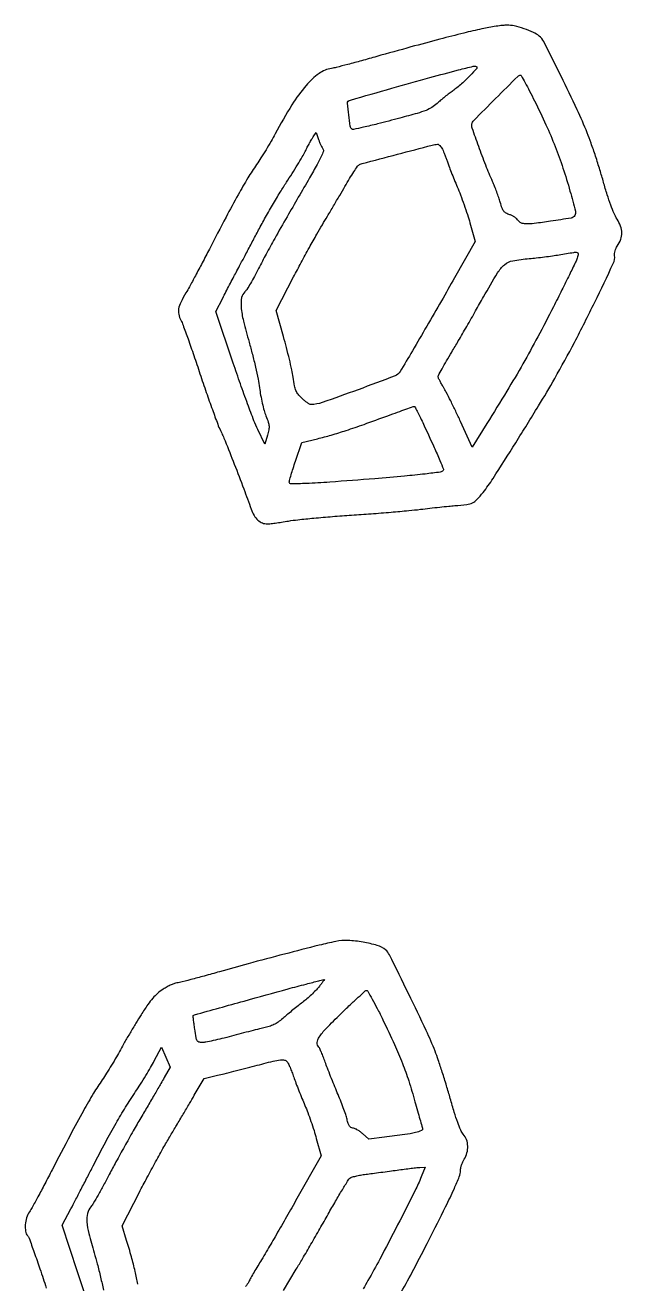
# Model space of a CAD drawing. Extents: x 283 to 3298, y 79 to 3222.
# Drawn here: x 1455 to 1776, y 2044 to 2721 of the extents above; entities that cross this region are included whole.
import ezdxf

# ---------------------------------------------------------------- set-up
doc = ezdxf.new("R2010")
doc.units = 0

msp = doc.modelspace()

# ---------------------------------------------------------------- linework, layer by layer
for points in [[(1700.56679, 2718.926922, 0.007758), (1690.784298, 2716.660519, 0.003454), (1677.9627, 2713.385456, 0.002931), (1662.406813, 2709.199667, 0.001764), (1644, 2704.060929, -0.002044), (1635.877047, 2701.798104, -0.00267), (1628.428598, 2699.798657, -0.001975), (1622.172801, 2698.181511, -0.024762), (1619.778208, 2697.697344, 0.120028), (1613.008121, 2694.923166, 0.058035), (1606.073907, 2688.543739, 0.039676), (1598.453876, 2678.13198, 0.01494), (1589.433314, 2662.472085, -0.008152), (1587.211712, 2658.491366, -0.0052), (1584.505309, 2653.932425, -0.005223), (1581.757751, 2649.51652, -0.009682), (1579.421593, 2646, 0.015391), (1574.740276, 2638.775815, 0.008761), (1569.507504, 2629.776368, 0.00628), (1562.978933, 2617.728422, 0.002286), (1554.021525, 2600.5, -0.001887), (1550.236302, 2593.205369, -0.002079), (1546.515493, 2586.171875, -0.001933), (1543.288578, 2580.188637, -0.010581), (1541.464412, 2577, 0.018627), (1538.650741, 2571.892805, 0.070952), (1537.492968, 2568.452594, 0.101686), (1537.55106, 2565.505135, 0.06405), (1538.736888, 2562.259636, -0.031813), (1539.863351, 2559.700328, -0.002188), (1542.550799, 2552.260643, -0.003114), (1545.663318, 2543.349611, -0.002334), (1548.983706, 2533.5, 0.002916), (1552.35941, 2523.524696, 0.003554), (1555.640107, 2514.228125, 0.002991), (1558.500535, 2506.448505, 0.024867), (1559.991354, 2503, -0.019095), (1562.46421, 2497.456378, -0.002267), (1567.419339, 2484.93644, -0.002964), (1572.520636, 2471.642315, -0.005388), (1576.508019, 2460.708468, 0.049554), (1578.079587, 2457.352377, 0.074497), (1580.122741, 2454.854993, 0.086735), (1582.54518, 2453.32492, 0.09875), (1585.234446, 2452.798091, 0.029362), (1586.599612, 2452.883003, 0.003868), (1589.478243, 2453.255137, 0.00448), (1592.888045, 2453.753947, 0.003741), (1596.5, 2454.343139, -0.015623), (1601.513773, 2455.039142, -0.003401), (1610.2, 2455.909725, -0.003541), (1620.26874, 2456.777875, -0.003386), (1630.5, 2457.517409, 0.002433), (1640.95149, 2458.252855, 0.002244), (1651.68125, 2459.108831, 0.00224), (1661.234926, 2459.957271, 0.007455), (1667.5, 2460.636317, -0.002162), (1672.570906, 2461.240306, -0.001885), (1677.884375, 2461.829615, -0.001895), (1682.693776, 2462.326244, -0.005611), (1686, 2462.617563, 0.011613), (1692.454773, 2463.264477, 0.078782), (1695.527168, 2464.149136, 0.096042), (1697.906272, 2465.880468, 0.021271), (1701.197455, 2469.727613, 0.023738), (1706.542558, 2477.251756, 0.002229), (1718.707243, 2496.409385, 0.003131), (1730.968748, 2516.184759, 0.007558), (1739.721979, 2531, 0.009319), (1750.319403, 2550.403401, 0.007158), (1761.1897, 2571.966246, 0.002678), (1771.186983, 2592.807318, 0.142435), (1771.879489, 2597.127423, -0.067513), (1771.891361, 2598.22653, -0.03432), (1772.185796, 2599.579798, -0.033336), (1772.687963, 2600.95766, -0.042403), (1773.337567, 2602.144229, 0.059499), (1775.179187, 2605.798696, 0.089857), (1775.776031, 2609.302951, 0.087186), (1775.110419, 2612.870285, 0.05299), (1773.184075, 2616.716918, -0.040767), (1771.616474, 2619.665309, -0.014079), (1769.829946, 2624.150895, -0.012249), (1767.919484, 2629.795186, -0.007619), (1765.943203, 2636.5, 0.007024), (1764.011535, 2643.082326, 0.004866), (1761.650737, 2650.471875, 0.004908), (1759.243617, 2657.527579, 0.010053), (1757.191912, 2663, 0.015185), (1751.7837, 2675.471528, 0.005029), (1743.114036, 2693.437657, 0.001818), (1733.808124, 2712.066124, 0.10315), (1731.416809, 2715.069042, 0.069004), (1728.254183, 2717.029603, 0.023256), (1723.186075, 2718.999077, 0.023508), (1717.910737, 2720.499645, 0.061488), (1714, 2720.920885, 0.025191), (1711.676557, 2720.767566, 0.007774), (1708.197745, 2720.306344, 0.007755), (1704.316981, 2719.668643, 0.008443)], [(1694.31833, 2693.890362, -0.013499), (1692.145115, 2691.706962, -0.009539), (1689.593509, 2689.369326, -0.009637), (1687.067213, 2687.227112, -0.019983), (1685, 2685.674839, 0.010866), (1682.987164, 2684.220014, 0.00643), (1680.646875, 2682.402061, 0.006432), (1678.356815, 2680.526721, 0.010981), (1676.5, 2678.894925, -0.045499), (1673.665312, 2676.730977, -0.046168), (1670.499374, 2675.127553, -0.025171), (1665.734805, 2673.515768, -0.004295), (1656.5, 2670.986983, -0.001953), (1644.438074, 2667.845512, -0.007372), (1636.849369, 2666.01947, -0.004427), (1631.46899, 2664.858382, -0.252438), (1630.526008, 2665.140658, -0.161482), (1629.811677, 2666.563801, -0.005811), (1628.990755, 2672.68225, -0.004533), (1628.283693, 2678.930215, -0.241819), (1628.705904, 2680.015852, -0.112348), (1629.919799, 2680.681534, -0.000206), (1652.09405, 2686.996275, -0.001752), (1672.634266, 2692.758813, -0.004134), (1688, 2696.875144, -0.003819), (1695.879943, 2698.852323, -0.171534), (1697.532834, 2698.683871, -0.493693), (1697.742183, 2697.712589, -0.012795)], [(1728.861515, 2680.25, -0.009367), (1734.979882, 2667.417548, -0.013012), (1739.940924, 2655.688522, -0.013556), (1744.128934, 2644.108376, -0.011702), (1747.907863, 2631.73922, -0.00497), (1750.838151, 2620.862612, -0.208679), (1750.465938, 2618.529909, -0.211538), (1748.503133, 2617.232171, -0.00512), (1737.5, 2615.490174, -0.005933), (1728.724131, 2614.298994, -0.03693), (1724.193463, 2614.075834, -0.083802), (1721.566003, 2614.58612, -0.182063), (1720.042861, 2615.919914, 0.086), (1719.403758, 2616.73835, 0.034942), (1718.288555, 2617.615332, 0.033275), (1716.929475, 2618.411647, 0.036192), (1715.513639, 2618.995499, -0.045003), (1713.543978, 2619.848579, -0.105279), (1712.330993, 2620.887911, -0.076458), (1711.427754, 2622.541507, -0.016104), (1710.404445, 2625.680702, 0.01128), (1709.608404, 2628.205103, 0.006287), (1708.531335, 2631.244119, 0.006268), (1707.363989, 2634.292517, 0.010102), (1706.285212, 2636.855118, -0.011125), (1702.636364, 2645.572649, -0.007431), (1698.83187, 2655.701764, -0.003029), (1695.352424, 2665.58901, -0.12927), (1695.186257, 2667.794318, -0.150725), (1696.180851, 2669.699618, -0.001304), (1707.915499, 2681.492845, -0.001055), (1719.83015, 2693.354511, -0.197785), (1721.398112, 2694, -0.273704), (1721.737948, 2693.798906, -0.001215), (1723.833257, 2689.960938, -0.005207), (1726.183407, 2685.521543, -0.003206)], [(1615.093213, 2654.387685, -0.260323), (1615.321776, 2653.155326, -0.02654), (1614.181572, 2650.292519, -0.019099), (1611.967948, 2645.93776, -0.004408), (1607.896858, 2638.782598, 0.000593), (1595.82974, 2617.945475, 0.002975), (1589.157475, 2606.232038, 0.005172), (1584.583013, 2597.888123, 0.006489), (1580.523866, 2590.056239, -0.008021), (1578.34038, 2585.874748, -0.009817), (1576.161205, 2582.041305, -0.00848), (1574.219606, 2578.899222, -0.066746), (1573.112687, 2577.595012, 0.166458), (1571.353582, 2574.429063, 0.065349), (1571.117109, 2569.374883, 0.038894), (1572.339876, 2561.86987, 0.011136), (1575.389482, 2550.47614, -0.008194), (1577.155622, 2544.0297, -0.0067), (1578.838368, 2537.081922, -0.006776), (1580.214262, 2530.647833, -0.01765), (1580.97692, 2525.97614, 0.013512), (1581.60198, 2521.937464, 0.01091), (1582.484323, 2517.637583, 0.011065), (1583.473722, 2513.702759, 0.027709), (1584.415768, 2510.896484, -0.013271), (1585.678972, 2507.465094, -0.06206), (1586.101062, 2505.406489, -0.070494), (1585.977517, 2503.431807, -0.020123), (1585.235521, 2500.444794), (1583.82186, 2495.596619), (1580.014518, 2503.54831, -0.019914), (1577.996445, 2508.233353, -0.003412), (1574.581291, 2517.304237, -0.003715), (1570.720842, 2528.018548, -0.003308), (1566.864904, 2539.210795), (1557.522631, 2566.921589), (1561.218886, 2574.210795, -0.001605), (1562.886828, 2577.474054, -0.001016), (1564.85126, 2581.268171, -0.00102), (1566.795932, 2584.986942, -0.001885), (1568.393929, 2588, 0.000724), (1570.258155, 2591.495394, 0.000186), (1573.257448, 2597.14375, 0.00019), (1576.673716, 2603.589063, 0.000193), (1580.065483, 2610, -0.006016), (1583.731508, 2616.738301, -0.004323), (1587.980882, 2624.178125, -0.004366), (1592.148544, 2631.189102, -0.009397), (1595.506786, 2636.5, 0.004798), (1598.484643, 2641.114824, 0.004502), (1601.438158, 2645.884375, 0.004484), (1603.981853, 2650.161997, 0.015438), (1605.519893, 2653, -0.00461), (1606.692166, 2655.279568, -0.004356), (1607.928238, 2657.580779, -0.004331), (1609.058038, 2659.599217, -0.015164), (1609.836352, 2660.870739), (1611.388242, 2663.241477), (1612.691943, 2659.475826, 0.013512), (1613.271649, 2657.937177, 0.013402), (1613.935093, 2656.427853, 0.013369), (1614.585314, 2655.140419, 0.049617)], [(1679.340607, 2654.25, -0.016226), (1679.963311, 2652.913874, -0.007416), (1680.693011, 2651.132812, -0.007335), (1681.406839, 2649.232552, -0.010032), (1681.989858, 2647.5, 0.01393), (1682.73017, 2645.35547, 0.003449), (1684.065142, 2641.884375, 0.003526), (1685.649463, 2637.930469, 0.003528), (1687.289109, 2634, -0.009998), (1689.039977, 2629.645172, -0.005892), (1690.965716, 2624.377693, -0.005893), (1692.766156, 2619.068145, -0.010029), (1694.129263, 2614.583634), (1696.927447, 2604.667268), (1685.840905, 2585.083634, -0.001548), (1678.766624, 2572.677161, -0.001167), (1670.91752, 2559.08395, -0.001183), (1663.20471, 2545.870572, -0.001909), (1656.568986, 2534.662201, -0.168914), (1653.852035, 2532.384086, -0.002478), (1633.965394, 2524.940761, -0.004147), (1614.736849, 2518.032787, -0.08435), (1608.658366, 2517, -0.128763), (1607.915923, 2517.194421, -0.021105), (1606.642455, 2517.982986, -0.022027), (1605.191135, 2519.06511, -0.017852), (1603.731609, 2520.346335, -0.033665), (1601.739101, 2522.496513, -0.07141), (1600.579434, 2524.442261, -0.051796), (1599.809403, 2527.009601, -0.01114), (1599.042738, 2531.596335, 0.016359), (1598.334079, 2535.579887, 0.005635), (1597.056765, 2541.290799, 0.005593), (1595.505879, 2547.560458, 0.006455), (1593.883846, 2553.5), (1589.865676, 2567.5), (1599.344228, 2585.626045, -0.002935), (1603.409171, 2593.289645, -0.002499), (1607.785513, 2601.328039, -0.002519), (1611.841459, 2608.603112, -0.007126), (1614.770212, 2613.626045, 0.001393), (1617.49653, 2618.180945, 0.000771), (1620.800974, 2623.756328, 0.000769), (1624.13136, 2629.415137, 0.001239), (1626.948751, 2634.246562, -0.004741), (1629.418957, 2638.415247, -0.00688), (1631.684324, 2642.043272, -0.003785), (1633.655573, 2645.055311, -0.107954), (1634.319786, 2645.697639, -0.073502), (1636.121209, 2646.47382, -0.000369), (1655.161894, 2651.525888, -0.00056), (1673.81198, 2656.437248, -0.046868), (1676.72432, 2656.915338, -0.169225), (1677.290334, 2656.760981, -0.048332), (1677.997886, 2656.167318, -0.042731), (1678.717746, 2655.296359, -0.034193)], [(1751.793546, 2595.75, -0.030092), (1750.908263, 2593.578995, -0.001522), (1747.581168, 2586.698438, -0.002433), (1743.559774, 2578.547218, -0.00176), (1739.001609, 2569.5, -0.005065), (1730.580181, 2553.337669, -0.006884), (1722.633904, 2538.937725, -0.006517), (1713.960216, 2524.169516, -0.00389), (1703.278282, 2506.819268), (1695.334494, 2494.138536), (1689.065328, 2507.819268, 0.003867), (1686.452587, 2513.406358, 0.004018), (1683.786418, 2518.88101, 0.003873), (1681.405616, 2523.57984, 0.017428), (1679.898081, 2526.265023, -0.00804), (1678.788025, 2528.158083, -0.010913), (1677.851311, 2529.903965, -0.00804), (1677.129213, 2531.381675, -0.110055), (1677, 2531.961605, -0.125747), (1677.167631, 2532.617608, -0.001754), (1679.161283, 2536.233647, -0.004781), (1681.537698, 2540.413789, -0.003114), (1684.357559, 2545.196582, 0.002685), (1687.864477, 2551.133048, 0.0012), (1692.419151, 2558.981772, 0.001188), (1697.196939, 2567.306273, 0.001611), (1701.469384, 2574.84775, -0.007246), (1708.946454, 2587.705763, -0.082758), (1712.740525, 2592.152674, -0.128529), (1717.214894, 2594.279144, -0.026037), (1726, 2595.480795, 0.006089), (1729.799793, 2595.846909, 0.003892), (1734.20625, 2596.360441, 0.00391), (1738.517301, 2596.931173, 0.007282), (1742, 2597.471813, -0.002277), (1749.888304, 2598.777352, -0.083567), (1751.711747, 2598.764068, -0.397823), (1752.297135, 2597.977023, -0.052367)], [(1668.749078, 2507.25, -0.001048), (1674.854913, 2493.949719, -0.006071), (1677.979131, 2486.880515, -0.003975), (1679.93326, 2482.20713, -0.30209), (1679.780218, 2481.446885, -0.164314), (1678.174773, 2480.652106, -0.004179), (1670.035068, 2479.624292, -0.006875), (1658.986499, 2478.476663, -0.002376), (1643, 2477.114548, -0.001482), (1618.784268, 2475.23934, -0.008712), (1606.059223, 2474.514544, -0.007688), (1597.986426, 2474.319962, -0.416771), (1597, 2475.29782, -0.069171), (1597.120977, 2476.168116, -0.003007), (1597.979117, 2479.12721, -0.005067), (1599.056218, 2482.628953, -0.003587), (1600.333164, 2486.538302), (1603.666327, 2496.5), (1612.083164, 2498.573155, 0.01028), (1619.58086, 2500.584271, 0.008312), (1627.544112, 2503.041017, 0.006432), (1637.1654, 2506.322947, 0.002718), (1650, 2510.964848, -0.001145), (1655.21838, 2512.870765, -0.001799), (1659.712084, 2514.482077, -0.000445), (1663.648386, 2515.873614, -0.070511), (1664.104965, 2515.965276, -0.289008), (1664.441279, 2515.779205, -0.003292), (1665.718722, 2513.419487, -0.008804), (1667.15703, 2510.601871, -0.005477)], [(1612.856284, 2203.818543, -0.024358), (1611.201308, 2201.926107, -0.011883), (1608.919908, 2199.670255, -0.011757), (1606.430648, 2197.431381, -0.016666), (1604.106435, 2195.568543, 0.00648), (1601.691046, 2193.712141, 0.004094), (1598.919192, 2191.48697, 0.00411), (1596.230504, 2189.25504, 0.007551), (1594.084181, 2187.387099, -0.024767), (1591.643113, 2185.40607, -0.035781), (1589.290267, 2183.928708, -0.036993), (1586.813037, 2182.836673, -0.029239), (1584, 2182.019272, 0.005127), (1581.068371, 2181.318667, 0.001359), (1576.402625, 2180.139466, 0.001378), (1571.102654, 2178.769069, 0.001418), (1565.859999, 2177.382172, -0.005414), (1560.801189, 2176.087086, -0.00667), (1556.054923, 2174.993513, -0.0056), (1552.05291, 2174.174281, -0.047715), (1550.230806, 2174, -0.062609), (1548.426342, 2174.226839, -0.204843), (1547.492295, 2174.94312, -0.085389), (1546.92269, 2176.542508, -0.006106), (1546.170544, 2181.216404, -0.002781), (1545.774311, 2183.992264, -0.004545), (1545.472928, 2186.350083, -0.000907), (1545.23161, 2188.416926, -0.288265), (1545.299737, 2188.559086, -0.073118), (1546.113877, 2188.919358, -0.000038), (1572.696136, 2196.292305, -0.000438), (1596.326626, 2202.822288, -0.004632), (1606, 2205.390112, 0.000052), (1609.665717, 2206.327332, 0.000083), (1612.807496, 2207.131502, 0.000017), (1615.5716, 2207.839593, 0.003813), (1615.834029, 2207.908967, -0.704343), (1615.883383, 2207.838292, -0.002896), (1615.097104, 2206.744956, -0.006535), (1614.103053, 2205.41631, -0.003614)], [(1647.273144, 2186.25, -0.005698), (1653.558805, 2172.888346, -0.013579), (1657.84244, 2162.78922, -0.015525), (1661.223092, 2153.321324, -0.010032), (1664.572488, 2142.172362, 0.00016), (1665.960323, 2137.19841, 0.000221), (1667.207894, 2132.740286, 0.000136), (1668.260754, 2128.988287, 0.002794), (1668.584971, 2127.858399, -0.376062), (1668.003074, 2126.604119, -0.0466), (1664.906898, 2125.564718, -0.023221), (1659.146817, 2124.490853, -0.00399), (1648.118796, 2123.050171), (1639.737592, 2122.023213), (1636.334, 2125.011606, 0.024405), (1634.895389, 2126.155416, 0.026372), (1633.387807, 2127.122159, 0.027154), (1632.017753, 2127.806381, 0.102578), (1631.083919, 2128, -0.145924), (1630.150354, 2128.278388, -0.106221), (1629.384348, 2129.053419, -0.062326), (1628.715224, 2130.46227, -0.018658), (1628.053414, 2132.75, 0.020739), (1627.332761, 2135.202856, 0.006129), (1626.028714, 2138.895313, 0.006141), (1624.459265, 2143.014469, 0.006577), (1622.823476, 2147, -0.003632), (1621.091959, 2151.149015, -0.00268), (1619.233376, 2155.765625, -0.002708), (1617.523662, 2160.148202, -0.006063), (1616.283368, 2163.5, 0.006515), (1615.262812, 2166.250341, 0.008648), (1614.259063, 2168.722813, 0.006471), (1613.360647, 2170.757079, 0.081818), (1612.894591, 2171.45, -0.216958), (1612.058886, 2173.905239, -0.121158), (1613.133357, 2176.93927, -0.046816), (1616.723144, 2181.423551, -0.007274), (1624.75, 2189.4862, -0.003788), (1629.714422, 2194.256884, -0.005907), (1634.069523, 2198.282551, -0.002049), (1637.864522, 2201.680107, -0.174614), (1638.571781, 2201.962887, -0.27876), (1639.174432, 2201.626499, -0.00306), (1641.569916, 2197.362536, -0.008412), (1644.27105, 2192.285119, -0.005246)]]:
    msp.add_lwpolyline(points, format="xyb", close=True)
for points in [[(1657.185196, 2039.813956, 0.008161), (1663.897787, 2052.049526, 0.003885), (1672.154908, 2068, 0.001816), (1681.039026, 2085.651763, 0.009386), (1685.733393, 2095.523632, 0.014227), (1688.384358, 2101.85265, 0.093016), (1689.007611, 2105.22583, -0.055136), (1689.145294, 2106.503236, -0.025635), (1689.588638, 2108.112735, -0.025024), (1690.23253, 2109.772425, -0.031861), (1690.996262, 2111.22583, 0.068442), (1692.515666, 2114.713555, 0.07697), (1692.955262, 2118.342672, 0.080702), (1692.277119, 2121.791572, 0.086289), (1690.548179, 2124.760373, -0.071268), (1689.204503, 2126.916915, -0.015825), (1687.574722, 2130.958964, -0.013307), (1685.705056, 2136.507638, -0.00599), (1683.53361, 2143.880622, 0.004794), (1681.525346, 2150.760226, 0.003998), (1679.263476, 2158.030813, 0.004036), (1677.086668, 2164.651022, 0.010963), (1675.40425, 2169.293524, 0.017784), (1670.642672, 2180.395524, 0.003455), (1661.204587, 2200.05221, 0.001052), (1650.823288, 2221.183022, 0.105214), (1648.786644, 2223.762106, 0.101186), (1644.279904, 2226.171966, 0.030402), (1636.665724, 2227.943279, 0.031237), (1628.528983, 2228.803503, 0.060063), (1622, 2228.299092, 0.012702), (1613.141318, 2226.294972, 0.001666), (1594.443371, 2221.49629, 0.00211), (1574.885055, 2216.319085, 0.004239), (1559.50105, 2212.03711, -0.002396), (1551.307281, 2209.723881, -0.003508), (1544.072827, 2207.773401, -0.001708), (1537.91222, 2206.181191, -0.062456), (1536.467327, 2206, 0.091273), (1535.36135, 2205.796413, 0.017732), (1533.483556, 2205.003508, 0.018309), (1531.332241, 2203.906336, 0.016027), (1529.167146, 2202.607686, 0.034587), (1526.20549, 2200.395789, 0.037001), (1523.648029, 2197.842439, 0.02725), (1520.936228, 2194.33202, 0.00918), (1517.363899, 2188.937336, 0.004861), (1514.524596, 2184.376401, 0.003351), (1511.393851, 2179.158201, 0.003379), (1508.449955, 2174.098277, 0.006895), (1506.221127, 2170.07965, -0.00829), (1504.083156, 2166.250057, -0.005124), (1501.449971, 2161.817147, -0.005138), (1498.757928, 2157.489934, -0.009201), (1496.445396, 2154, 0.016076), (1491.77096, 2146.730514, 0.008001), (1486.298292, 2137.245079, 0.005652), (1479.285584, 2124.285328, 0.001978), (1469.488164, 2105.5, -0.002058), (1465.559039, 2097.969347, -0.002622), (1461.87052, 2091.058373, -0.002044), (1458.724729, 2085.294441, -0.021861), (1457.337093, 2083.017865, 0.071159), (1455.781057, 2079.788651, 0.057842), (1455.049611, 2076.01384, 0.061686), (1455.216355, 2072.496664, 0.135387), (1456.353861, 2070.078741, -0.090145), (1457.118264, 2068.7713, -0.001644), (1459.8549, 2061.17938, -0.004014), (1462.953059, 2052.269751, -0.002664), (1466.371125, 2042, 0.002998)], [(1488.895386, 2033.509239, -0.007052), (1483.073696, 2050.650534), (1474.938484, 2075.761371), (1479.605219, 2084.630686, 0.000954), (1481.900968, 2089.014112, 0.000375), (1485.048505, 2095.06296, 0.000371), (1488.441589, 2101.60751, 0.000463), (1491.582267, 2107.690031, -0.003683), (1498.304111, 2120.505014, -0.007308), (1503.854912, 2130.54456, -0.008678), (1508.994091, 2139.175932, -0.008861), (1514.39518, 2147.563307, 0.006599), (1517.016825, 2151.594292, 0.004709), (1519.849166, 2156.172539, 0.004755), (1522.467347, 2160.589329, 0.010129), (1524.389213, 2164.063173), (1528.278426, 2171.442077), (1530.63922, 2166.092778), (1533.000015, 2160.743479), (1529.810021, 2155.12174, -0.002615), (1528.006425, 2151.981624, -0.00054), (1524.795457, 2146.472012, -0.000568), (1521.051943, 2140.0812, -0.000535), (1517.21873, 2133.570215, 0.003809), (1513.067253, 2126.411824, 0.00244), (1508.350775, 2118.039804, 0.002452), (1503.811218, 2109.794192, 0.004586), (1500.231768, 2103.070215, -0.004216), (1497.157081, 2097.284141, -0.005216), (1494.191995, 2091.94965, -0.004321), (1491.619364, 2087.522242, -0.038238), (1490.323051, 2085.673275, 0.112017), (1488.546213, 2082.129804, 0.078456), (1488.165207, 2077.663693, 0.044947), (1489.207536, 2071.258573, 0.011005), (1492.092686, 2060.960515, -0.01018), (1493.798835, 2054.909117, -0.006545), (1495.541971, 2047.827786, -0.006577), (1497.066589, 2040.850061, -0.012265)], [(1515.642404, 2044.056485, 0.011016), (1514.156781, 2050.958372, 0.009782), (1512.117797, 2058.825171, 0.007145), (1509.558328, 2067.482295), (1507.073806, 2075.46459), (1516.386428, 2093.482295, -0.003623), (1520.496402, 2101.294788, -0.002679), (1525.151541, 2109.879174, -0.002707), (1529.636732, 2117.941655, -0.006079), (1533.147811, 2124, 0.000448), (1536.389616, 2129.451281, 0.000329), (1539.975208, 2135.502049, 0.000332), (1543.361315, 2141.233453, 0.00074), (1545.930052, 2145.602721), (1551.263533, 2154.705441), (1558.381767, 2156.338896, 0.004084), (1561.993853, 2157.198895, 0.001389), (1567.227769, 2158.505737, 0.001381), (1573.000918, 2159.981249, 0.001591), (1578.5, 2161.421588, -0.00265), (1588.30149, 2163.966659, -0.030648), (1592.201215, 2164.706451, -0.092375), (1594.375952, 2164.580113, -0.160307), (1595.89347, 2163.62836, -0.064234), (1596.465213, 2162.725333, -0.008356), (1597.395427, 2160.639122, -0.00962), (1598.414791, 2158.112512, -0.007906), (1599.407966, 2155.37836, 0.007026), (1600.573295, 2152.152608, 0.003465), (1602.140147, 2148.084601, 0.003438), (1603.824993, 2143.88409, 0.005011), (1605.372307, 2140.207516, -0.011931), (1606.932766, 2136.351298, -0.006595), (1608.663263, 2131.573036, -0.006572), (1610.290391, 2126.681592, -0.010504), (1611.536807, 2122.458307), (1614.113103, 2113.001583), (1600.425845, 2088.869256, -0.001138), (1594.839294, 2079.071515, -0.001245), (1589.371783, 2069.587877, -0.001163), (1584.654672, 2061.496143, -0.006213), (1582.015399, 2057.118465, 0.003757), (1580.053033, 2053.899423, 0.003353), (1578.062508, 2050.527218, 0.003364), (1576.314231, 2047.472397, 0.010418), (1575.191311, 2045.378448, -0.063061), (1573.410876, 2042.761195, -0.088927)], [(1593.849576, 2040.661965), (1600.749454, 2052.080983, 0.003355), (1604.105657, 2057.720515, 0.001343), (1608.627665, 2065.484051, 0.001329), (1613.457592, 2073.879051, 0.001677), (1617.879707, 2081.673235, -0.002985), (1621.904196, 2088.723532, -0.004405), (1625.527743, 2094.859003, -0.002091), (1628.67356, 2100.030923, -0.08204), (1629.549516, 2101.041095, -0.099877), (1630.510109, 2101.557953, -0.013968), (1632.697428, 2102.155323, -0.015502), (1635.360958, 2102.716545, -0.012604), (1638.244476, 2103.156652, 0.001181), (1641.697432, 2103.603221, 0.000555), (1646.159315, 2104.196033, 0.00055), (1650.832875, 2104.827484, 0.000774), (1655, 2105.401748, -0.00229), (1658.837719, 2105.918761, -0.002618), (1662.512901, 2106.377195, -0.002365), (1665.635128, 2106.735095, -0.014837), (1667.235408, 2106.862956), (1669.970816, 2107), (1667.921036, 2101.75, -0.023531), (1664.648593, 2094.408032, -0.001975), (1655.233984, 2075.887438, -0.00275), (1645.659713, 2057.485328, -0.010102), (1639.303839, 2046, -0.00409), (1636.691649, 2041.580549, -0.001215)]]:
    msp.add_lwpolyline(points, format="xyb")

doc.saveas('drawing.dxf')
